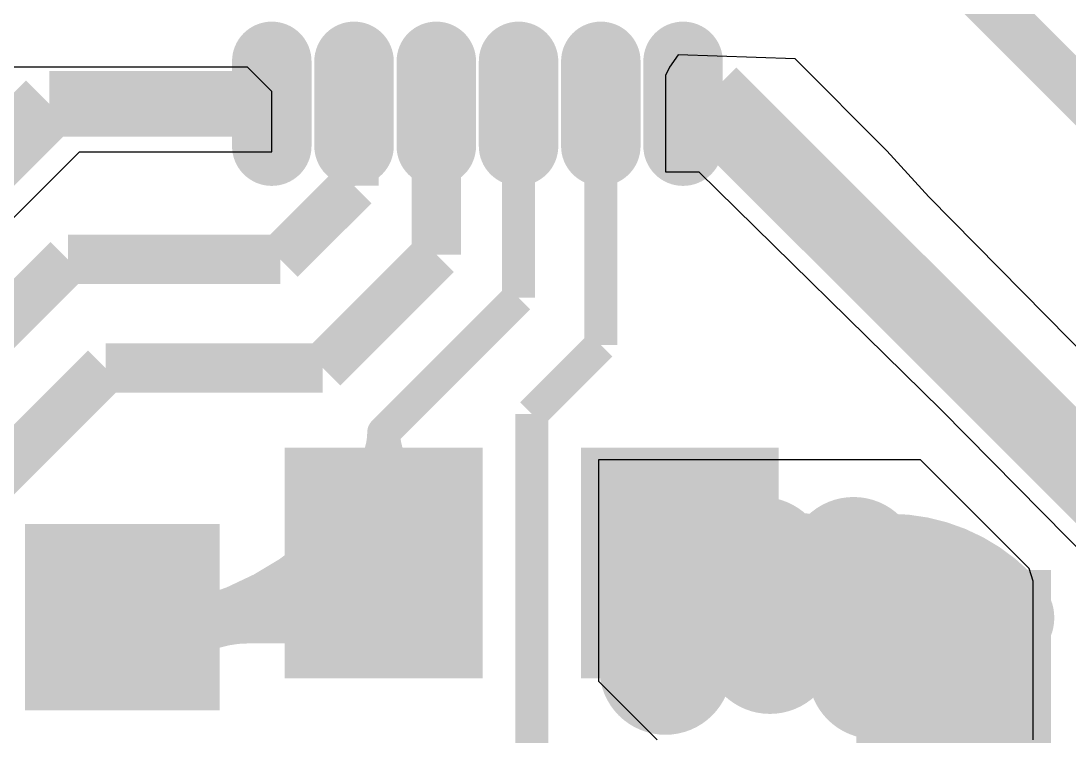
# Model space of a CAD drawing. Extents: x 56.2 to 141.8, y 48 to 96.4.
# Drawn here: x 93.9 to 100.27, y 76.93 to 81.28 of the extents above; entities that cross this region are included whole.
import ezdxf

# ---------------------------------------------------------------- set-up
doc = ezdxf.new("R2010")
doc.units = 0
doc.header["$MEASUREMENT"] = 0
for name, color, linetype in [('BOTTOMLAYER', 5, 'CONTINUOUS'), ('BOTTOMSOLDER', 6, 'CONTINUOUS'), ('MULTILAYER', 9, 'CONTINUOUS'), ('TOPLAYER', 1, 'CONTINUOUS'), ('TOPPASTE', 8, 'CONTINUOUS'), ('TOPSOLDER', 216, 'CONTINUOUS')]:
    doc.layers.add(name, color=color, linetype=linetype)

msp = doc.modelspace()

# ---------------------------------------------------------------- linework, layer by layer
at = {"layer": 'BOTTOMLAYER', "const_width": 0.299999}
for points in [[(98.2496, 77.9858, 1), (98.5496, 77.9858, 1)], [(98.808603, 77.9858, 1), (99.108603, 77.9858, 1)], [(98.3004, 77.47, 1), (98.6004, 77.47, 1)], [(97.6654, 77.343, 1), (97.9654, 77.343, 1)], [(98.9354, 77.3176, 1), (99.2354, 77.3176, 1)]]:
    msp.add_lwpolyline(points, format="xyb", close=True, dxfattribs=at)
at = {"layer": 'BOTTOMSOLDER', "const_width": 0.401599}
for points in [[(98.1988, 77.9858, 1), (98.6004, 77.9858, 1)], [(98.757803, 77.9858, 1), (99.159403, 77.9858, 1)], [(98.2496, 77.47, 1), (98.6512, 77.47, 1)], [(97.6146, 77.343, 1), (98.0162, 77.343, 1)], [(98.8846, 77.3176, 1), (99.2862, 77.3176, 1)]]:
    msp.add_lwpolyline(points, format="xyb", close=True, dxfattribs=at)
at = {"layer": 'MULTILAYER', "const_width": 0.299999}
for points in [[(98.2496, 77.9858, 1), (98.5496, 77.9858, 1)], [(98.808603, 77.9858, 1), (99.108603, 77.9858, 1)], [(98.3004, 77.47, 1), (98.6004, 77.47, 1)], [(97.6654, 77.343, 1), (97.9654, 77.343, 1)], [(98.9354, 77.3176, 1), (99.2354, 77.3176, 1)]]:
    msp.add_lwpolyline(points, format="xyb", close=True, dxfattribs=at)
at = {"layer": 'TOPLAYER'}
for p, q in [((97.8916, 81.0768), (97.8408, 81.0006)), ((98.6028, 81.0514), (97.8916, 81.0768)), ((99.1616, 80.4926), (98.6028, 81.0514)), ((95.2754, 81.0006), (93.726, 81.0006)), ((95.42239, 80.85361), (95.2754, 81.0006)), ((97.8408, 81.0006), (97.8154, 80.9498)), ((97.8154, 80.9498), (97.8154, 80.3656)), ((95.42239, 80.48719), (95.42239, 80.85361)), ((92.0496, 78.2828), (94.25399, 80.48719)), ((94.25399, 80.48719), (95.42239, 80.48719)), ((99.4156, 80.2132), (99.1616, 80.4926)), ((97.8154, 80.3656), (98.0186, 80.3656)), ((98.0186, 80.3656), (99.4918, 78.9178)), ((101.0412, 78.5622), (99.4156, 80.2132)), ((99.4918, 78.9178), (101.0412, 77.343)), ((99.3648, 78.613), (97.409, 78.613)), ((97.409, 78.613), (97.409, 77.2668)), ((100.0252, 77.9526), (99.3648, 78.613)), ((100.0506, 77.8764), (100.0252, 77.9526)), ((100.0506, 76.9112), (100.0506, 77.8764)), ((97.409, 77.2668), (97.7646, 76.9112))]:
    msp.add_line(p, q, dxfattribs=at)
for points, const_width in [([(99.641607, 81.52859), (102.050997, 79.119199)], 0.299999), ([(95.42239, 80.520738), (95.42239, 81.03647)], 0.28001), ([(95.922389, 80.520738), (95.922389, 81.03647)], 0.28001), ([(96.422388, 79.861588), (96.422388, 81.026)], 0.299999), ([(96.422388, 80.520738), (96.422388, 81.03647)], 0.28001), ([(96.922412, 80.520738), (96.922412, 81.03647)], 0.28001), ([(97.422411, 80.520738), (97.422411, 81.03647)], 0.28001), ([(97.92241, 80.520738), (97.92241, 81.03647)], 0.28001), ([(95.922389, 80.280086), (95.922389, 81.0006)], 0.299999), ([(96.922412, 79.599612), (96.922412, 81.0006)], 0.2), ([(97.422411, 79.312211), (97.422411, 81.026)], 0.2), ([(98.0694, 80.8228), (101.109396, 77.782804)], 0.499999), ([(91.984454, 78.692251), (94.070808, 80.778604)], 0.399999), ([(94.070808, 80.778604), (95.355491, 80.778604)], 0.399999), ([(95.42239, 80.48719), (95.42239, 80.778604)], 0.299999), ([(95.474503, 79.8322), (95.922389, 80.280086)], 0.299999), ([(92.6846, 78.3336), (94.1832, 79.8322)], 0.299999), ([(94.1832, 79.8322), (95.474503, 79.8322)], 0.299999), ([(95.7326, 79.1718), (96.422388, 79.861588)], 0.299999), ([(96.102599, 78.779799), (96.922412, 79.599612)], 0.2), ([(97.0026, 78.8924), (97.422411, 79.312211)], 0.2), ([(93.3196, 78.0796), (94.4118, 79.1718)], 0.299999), ([(94.4118, 79.1718), (95.7326, 79.1718)], 0.299999), ([(97.0026, 76.7842), (97.0026, 78.8924)], 0.2), ([(96.102599, 77.9858), (96.102599, 78.779799)], 0.2), ([(97.902601, 77.9858), (98.958603, 77.9858)], 0.599999), ([(98.958603, 77.9858), (99.568, 77.376404)], 0.599999), ([(94.346403, 77.597), (96.0628, 77.597)], 0.2)]:
    msp.add_lwpolyline(points, dxfattribs=dict(at, const_width=const_width))
for points, const_width in [([(95.352387, 81.03647, 1), (95.492392, 81.03647, 1)], 0.140005), ([(95.852386, 81.03647, 1), (95.992391, 81.03647, 1)], 0.140005), ([(96.352385, 81.03647, 1), (96.49239, 81.03647, 1)], 0.140005), ([(96.85241, 81.03647, 1), (96.992415, 81.03647, 1)], 0.140005), ([(97.352409, 81.03647, 1), (97.492414, 81.03647, 1)], 0.140005), ([(97.852408, 81.03647, 1), (97.992413, 81.03647, 1)], 0.140005), ([(95.352387, 80.520738, 1), (95.492392, 80.520738, 1)], 0.140005), ([(95.852386, 80.520738, 1), (95.992391, 80.520738, 1)], 0.140005), ([(96.352385, 80.520738, 1), (96.49239, 80.520738, 1)], 0.140005), ([(96.85241, 80.520738, 1), (96.992415, 80.520738, 1)], 0.140005), ([(97.352409, 80.520738, 1), (97.492414, 80.520738, 1)], 0.140005), ([(97.852408, 80.520738, 1), (97.992413, 80.520738, 1)], 0.140005), ([(96.052599, 78.779764, 1), (96.152599, 78.779764, 1)], 0.1), ([(96.052599, 78.779764, 1), (96.152599, 78.779764, 1)], 0.1), ([(96.052599, 78.779764, 1), (96.152599, 78.779764, 1)], 0.1), ([(96.052599, 78.779764, 1), (96.152599, 78.779764, 1)], 0.1), ([(96.052599, 78.779764, 1), (96.152599, 78.779764, 1)], 0.1), ([(96.052599, 78.779764, 1), (96.152599, 78.779764, 1)], 0.1), ([(96.052599, 78.779764, 1), (96.152599, 78.779764, 1)], 0.1), ([(96.052599, 78.779764, 1), (96.152599, 78.779764, 1)], 0.1), ([(96.052599, 78.779764, 1), (96.152599, 78.779764, 1)], 0.1), ([(96.052599, 78.779764, 1), (96.152599, 78.779764, 1)], 0.1), ([(96.052599, 78.779764, 1), (96.152599, 78.779764, 1)], 0.1), ([(96.052599, 78.779764, 1), (96.152599, 78.779764, 1)], 0.1), ([(96.052599, 78.779764, 1), (96.152599, 78.779764, 1)], 0.1), ([(96.052599, 78.779764, 1), (96.152599, 78.779764, 1)], 0.1), ([(96.052599, 78.779764, 1), (96.152599, 78.779764, 1)], 0.1), ([(96.052599, 78.779764, 1), (96.152599, 78.779764, 1)], 0.1), ([(96.052599, 78.779764, 1), (96.152599, 78.779764, 1)], 0.1), ([(96.052599, 78.779764, 1), (96.152599, 78.779764, 1)], 0.1), ([(96.052599, 78.779764, 1), (96.152599, 78.779764, 1)], 0.1), ([(96.052599, 78.779764, 1), (96.152599, 78.779764, 1)], 0.1), ([(96.052599, 78.779764, 1), (96.152599, 78.779764, 1)], 0.1), ([(96.052599, 78.779764, 1), (96.152599, 78.779764, 1)], 0.1), ([(96.052599, 78.779764, 1), (96.152599, 78.779764, 1)], 0.1), ([(96.052599, 78.779764, 1), (96.152599, 78.779764, 1)], 0.1), ([(96.052599, 78.779764, 1), (96.152599, 78.779764, 1)], 0.1), ([(96.052599, 78.779764, 1), (96.152599, 78.779764, 1)], 0.1), ([(96.052599, 78.779764, 1), (96.152599, 78.779764, 1)], 0.1), ([(96.052599, 78.779764, 1), (96.152599, 78.779764, 1)], 0.1), ([(95.852104, 78.431921, 1), (95.952104, 78.431921, 1)], 0.1), ([(95.852104, 78.431921, 1), (95.952104, 78.431921, 1)], 0.1), ([(95.852104, 78.431921, 1), (95.952104, 78.431921, 1)], 0.1), ([(95.852104, 78.431921, 1), (95.952104, 78.431921, 1)], 0.1), ([(95.852104, 78.431921, 1), (95.952104, 78.431921, 1)], 0.1), ([(95.852104, 78.431921, 1), (95.952104, 78.431921, 1)], 0.1), ([(95.852104, 78.431921, 1), (95.952104, 78.431921, 1)], 0.1), ([(95.852104, 78.431921, 1), (95.952104, 78.431921, 1)], 0.1), ([(95.852104, 78.431921, 1), (95.952104, 78.431921, 1)], 0.1), ([(95.852104, 78.431921, 1), (95.952104, 78.431921, 1)], 0.1), ([(95.852104, 78.431921, 1), (95.952104, 78.431921, 1)], 0.1), ([(95.852104, 78.431921, 1), (95.952104, 78.431921, 1)], 0.1), ([(95.852104, 78.431921, 1), (95.952104, 78.431921, 1)], 0.1), ([(95.852104, 78.431921, 1), (95.952104, 78.431921, 1)], 0.1), ([(96.253094, 78.431921, 1), (96.353094, 78.431921, 1)], 0.1), ([(96.253094, 78.431921, 1), (96.353094, 78.431921, 1)], 0.1), ([(96.253094, 78.431921, 1), (96.353094, 78.431921, 1)], 0.1), ([(96.253094, 78.431921, 1), (96.353094, 78.431921, 1)], 0.1), ([(96.253094, 78.431921, 1), (96.353094, 78.431921, 1)], 0.1), ([(96.253094, 78.431921, 1), (96.353094, 78.431921, 1)], 0.1), ([(96.253094, 78.431921, 1), (96.353094, 78.431921, 1)], 0.1), ([(96.253094, 78.431921, 1), (96.353094, 78.431921, 1)], 0.1), ([(96.253094, 78.431921, 1), (96.353094, 78.431921, 1)], 0.1), ([(96.253094, 78.431921, 1), (96.353094, 78.431921, 1)], 0.1), ([(96.253094, 78.431921, 1), (96.353094, 78.431921, 1)], 0.1), ([(96.253094, 78.431921, 1), (96.353094, 78.431921, 1)], 0.1), ([(96.253094, 78.431921, 1), (96.353094, 78.431921, 1)], 0.1), ([(96.253094, 78.431921, 1), (96.353094, 78.431921, 1)], 0.1), ([(95.769758, 78.168642, 1), (95.869757, 78.168642, 1)], 0.1), ([(95.769758, 78.168642, 1), (95.869757, 78.168642, 1)], 0.1), ([(95.769758, 78.168642, 1), (95.869757, 78.168642, 1)], 0.1), ([(95.769758, 78.168642, 1), (95.869757, 78.168642, 1)], 0.1), ([(95.769758, 78.168642, 1), (95.869757, 78.168642, 1)], 0.1), ([(95.769758, 78.168642, 1), (95.869757, 78.168642, 1)], 0.1), ([(95.769758, 78.168642, 1), (95.869757, 78.168642, 1)], 0.1), ([(95.769758, 78.168642, 1), (95.869757, 78.168642, 1)], 0.1), ([(95.769758, 78.168642, 1), (95.869757, 78.168642, 1)], 0.1), ([(95.769758, 78.168642, 1), (95.869757, 78.168642, 1)], 0.1), ([(95.769758, 78.168642, 1), (95.869757, 78.168642, 1)], 0.1), ([(95.769758, 78.168642, 1), (95.869757, 78.168642, 1)], 0.1), ([(95.769758, 78.168642, 1), (95.869757, 78.168642, 1)], 0.1), ([(95.769758, 78.168642, 1), (95.869757, 78.168642, 1)], 0.1), ([(97.752614, 77.9858, 1), (98.052613, 77.9858, 1)], 0.299999), ([(97.752614, 77.9858, 1), (98.052613, 77.9858, 1)], 0.299999), ([(97.752614, 77.9858, 1), (98.052613, 77.9858, 1)], 0.299999), ([(97.752614, 77.9858, 1), (98.052613, 77.9858, 1)], 0.299999), ([(97.752614, 77.9858, 1), (98.052613, 77.9858, 1)], 0.299999), ([(97.752614, 77.9858, 1), (98.052613, 77.9858, 1)], 0.299999), ([(97.752614, 77.9858, 1), (98.052613, 77.9858, 1)], 0.299999), ([(97.752677, 77.9858, 1), (98.052677, 77.9858, 1)], 0.299999), ([(97.752677, 77.9858, 1), (98.052677, 77.9858, 1)], 0.299999), ([(97.752677, 77.9858, 1), (98.052677, 77.9858, 1)], 0.299999), ([(97.752677, 77.9858, 1), (98.052677, 77.9858, 1)], 0.299999), ([(97.752677, 77.9858, 1), (98.052677, 77.9858, 1)], 0.299999), ([(97.752677, 77.9858, 1), (98.052677, 77.9858, 1)], 0.299999), ([(97.752677, 77.9858, 1), (98.052677, 77.9858, 1)], 0.299999), ([(98.2496, 77.9858, 1), (98.5496, 77.9858, 1)], 0.299999), ([(98.2496, 77.9858, 1), (98.5496, 77.9858, 1)], 0.299999), ([(98.2496, 77.9858, 1), (98.5496, 77.9858, 1)], 0.299999), ([(98.2496, 77.9858, 1), (98.5496, 77.9858, 1)], 0.299999), ([(98.2496, 77.9858, 1), (98.5496, 77.9858, 1)], 0.299999), ([(98.2496, 77.9858, 1), (98.5496, 77.9858, 1)], 0.299999), ([(98.2496, 77.9858, 1), (98.5496, 77.9858, 1)], 0.299999), ([(98.2496, 77.9858, 1), (98.5496, 77.9858, 1)], 0.299999), ([(98.2496, 77.9858, 1), (98.5496, 77.9858, 1)], 0.299999), ([(98.2496, 77.9858, 1), (98.5496, 77.9858, 1)], 0.299999), ([(98.2496, 77.9858, 1), (98.5496, 77.9858, 1)], 0.299999), ([(98.2496, 77.9858, 1), (98.5496, 77.9858, 1)], 0.299999), ([(98.2496, 77.9858, 1), (98.5496, 77.9858, 1)], 0.299999), ([(98.2496, 77.9858, 1), (98.5496, 77.9858, 1)], 0.299999), ([(98.2496, 77.9858, 1), (98.5496, 77.9858, 1)], 0.299999), ([(98.808603, 77.9858, 1), (99.108603, 77.9858, 1)], 0.299999), ([(99.023592, 77.9858, 1), (99.323591, 77.9858, 1)], 0.299999), ([(95.911177, 78.027223, 1), (96.011177, 78.027223, 1)], 0.1), ([(95.911177, 78.027223, 1), (96.011177, 78.027223, 1)], 0.1), ([(95.911177, 78.027223, 1), (96.011177, 78.027223, 1)], 0.1), ([(95.911177, 78.027223, 1), (96.011177, 78.027223, 1)], 0.1), ([(95.911177, 78.027223, 1), (96.011177, 78.027223, 1)], 0.1), ([(95.911177, 78.027223, 1), (96.011177, 78.027223, 1)], 0.1), ([(95.911177, 78.027223, 1), (96.011177, 78.027223, 1)], 0.1), ([(95.911177, 78.027223, 1), (96.011177, 78.027223, 1)], 0.1), ([(95.911177, 78.027223, 1), (96.011177, 78.027223, 1)], 0.1), ([(95.911177, 78.027223, 1), (96.011177, 78.027223, 1)], 0.1), ([(95.911177, 78.027223, 1), (96.011177, 78.027223, 1)], 0.1), ([(95.911177, 78.027223, 1), (96.011177, 78.027223, 1)], 0.1), ([(95.911177, 78.027223, 1), (96.011177, 78.027223, 1)], 0.1), ([(95.911177, 78.027223, 1), (96.011177, 78.027223, 1)], 0.1), ([(94.746493, 77.913893, 1), (94.846493, 77.913893, 1)], 0.1), ([(94.746493, 77.913893, 1), (94.846493, 77.913893, 1)], 0.1), ([(94.746493, 77.913893, 1), (94.846493, 77.913893, 1)], 0.1), ([(94.746493, 77.913893, 1), (94.846493, 77.913893, 1)], 0.1), ([(94.746493, 77.913893, 1), (94.846493, 77.913893, 1)], 0.1), ([(94.746493, 77.913893, 1), (94.846493, 77.913893, 1)], 0.1), ([(94.746493, 77.913893, 1), (94.846493, 77.913893, 1)], 0.1), ([(94.746493, 77.913893, 1), (94.846493, 77.913893, 1)], 0.1), ([(94.746493, 77.913893, 1), (94.846493, 77.913893, 1)], 0.1), ([(94.746493, 77.913893, 1), (94.846493, 77.913893, 1)], 0.1), ([(94.746493, 77.913893, 1), (94.846493, 77.913893, 1)], 0.1), ([(94.746493, 77.913893, 1), (94.846493, 77.913893, 1)], 0.1), ([(94.746493, 77.913893, 1), (94.846493, 77.913893, 1)], 0.1), ([(94.746493, 77.913893, 1), (94.846493, 77.913893, 1)], 0.1), ([(96.052599, 77.885801, 1), (96.152599, 77.885801, 1)], 0.1), ([(96.052599, 77.885801, 1), (96.152599, 77.885801, 1)], 0.1), ([(96.052599, 77.885801, 1), (96.152599, 77.885801, 1)], 0.1), ([(96.052599, 77.885801, 1), (96.152599, 77.885801, 1)], 0.1), ([(96.052599, 77.885801, 1), (96.152599, 77.885801, 1)], 0.1), ([(96.052599, 77.885801, 1), (96.152599, 77.885801, 1)], 0.1), ([(96.052599, 77.885801, 1), (96.152599, 77.885801, 1)], 0.1), ([(96.052599, 77.885801, 1), (96.152599, 77.885801, 1)], 0.1), ([(96.052599, 77.885801, 1), (96.152599, 77.885801, 1)], 0.1), ([(96.052599, 77.885801, 1), (96.152599, 77.885801, 1)], 0.1), ([(96.052599, 77.885801, 1), (96.152599, 77.885801, 1)], 0.1), ([(96.052599, 77.885801, 1), (96.152599, 77.885801, 1)], 0.1), ([(96.052599, 77.885801, 1), (96.152599, 77.885801, 1)], 0.1), ([(96.052599, 77.885801, 1), (96.152599, 77.885801, 1)], 0.1), ([(99.088082, 77.706324, 1), (99.388082, 77.706324, 1)], 0.299999), ([(99.088082, 77.706324, 1), (99.388082, 77.706324, 1)], 0.299999), ([(99.088082, 77.706324, 1), (99.388082, 77.706324, 1)], 0.299999), ([(99.088082, 77.706324, 1), (99.388082, 77.706324, 1)], 0.299999), ([(99.088082, 77.706324, 1), (99.388082, 77.706324, 1)], 0.299999), ([(99.088082, 77.706324, 1), (99.388082, 77.706324, 1)], 0.299999), ([(99.088082, 77.706324, 1), (99.388082, 77.706324, 1)], 0.299999), ([(99.728871, 77.652839, 1), (100.02887, 77.652839, 1)], 0.299999), ([(94.605071, 77.772471, 1), (94.705071, 77.772471, 1)], 0.1), ([(94.605071, 77.772471, 1), (94.705071, 77.772471, 1)], 0.1), ([(94.605071, 77.772471, 1), (94.705071, 77.772471, 1)], 0.1), ([(94.605071, 77.772471, 1), (94.705071, 77.772471, 1)], 0.1), ([(94.605071, 77.772471, 1), (94.705071, 77.772471, 1)], 0.1), ([(94.605071, 77.772471, 1), (94.705071, 77.772471, 1)], 0.1), ([(94.605071, 77.772471, 1), (94.705071, 77.772471, 1)], 0.1), ([(94.605071, 77.772471, 1), (94.705071, 77.772471, 1)], 0.1), ([(94.605071, 77.772471, 1), (94.705071, 77.772471, 1)], 0.1), ([(94.605071, 77.772471, 1), (94.705071, 77.772471, 1)], 0.1), ([(94.605071, 77.772471, 1), (94.705071, 77.772471, 1)], 0.1), ([(94.605071, 77.772471, 1), (94.705071, 77.772471, 1)], 0.1), ([(94.605071, 77.772471, 1), (94.705071, 77.772471, 1)], 0.1), ([(94.605071, 77.772471, 1), (94.705071, 77.772471, 1)], 0.1), ([(99.203878, 77.590526, 1), (99.503878, 77.590526, 1)], 0.299999), ([(99.203878, 77.590526, 1), (99.503878, 77.590526, 1)], 0.299999), ([(99.203878, 77.590526, 1), (99.503878, 77.590526, 1)], 0.299999), ([(99.203878, 77.590526, 1), (99.503878, 77.590526, 1)], 0.299999), ([(99.203878, 77.590526, 1), (99.503878, 77.590526, 1)], 0.299999), ([(99.203878, 77.590526, 1), (99.503878, 77.590526, 1)], 0.299999), ([(99.203878, 77.590526, 1), (99.503878, 77.590526, 1)], 0.299999), ([(98.3004, 77.47, 1), (98.6004, 77.47, 1)], 0.299999), ([(98.3004, 77.47, 1), (98.6004, 77.47, 1)], 0.299999), ([(98.3004, 77.47, 1), (98.6004, 77.47, 1)], 0.299999), ([(98.3004, 77.47, 1), (98.6004, 77.47, 1)], 0.299999), ([(98.3004, 77.47, 1), (98.6004, 77.47, 1)], 0.299999), ([(98.3004, 77.47, 1), (98.6004, 77.47, 1)], 0.299999), ([(98.3004, 77.47, 1), (98.6004, 77.47, 1)], 0.299999), ([(98.3004, 77.47, 1), (98.6004, 77.47, 1)], 0.299999), ([(94.389689, 77.597, 1), (94.489689, 77.597, 1)], 0.1), ([(94.389689, 77.597, 1), (94.489689, 77.597, 1)], 0.1), ([(94.389689, 77.597, 1), (94.489689, 77.597, 1)], 0.1), ([(94.389689, 77.597, 1), (94.489689, 77.597, 1)], 0.1), ([(94.389689, 77.597, 1), (94.489689, 77.597, 1)], 0.1), ([(94.389689, 77.597, 1), (94.489689, 77.597, 1)], 0.1), ([(94.389689, 77.597, 1), (94.489689, 77.597, 1)], 0.1), ([(94.389689, 77.597, 1), (94.489689, 77.597, 1)], 0.1), ([(94.389689, 77.597, 1), (94.489689, 77.597, 1)], 0.1), ([(94.389689, 77.597, 1), (94.489689, 77.597, 1)], 0.1), ([(94.389689, 77.597, 1), (94.489689, 77.597, 1)], 0.1), ([(94.389689, 77.597, 1), (94.489689, 77.597, 1)], 0.1), ([(94.389689, 77.597, 1), (94.489689, 77.597, 1)], 0.1), ([(94.389689, 77.597, 1), (94.489689, 77.597, 1)], 0.1), ([(94.872531, 77.597, 1), (94.97253, 77.597, 1)], 0.1), ([(94.872531, 77.597, 1), (94.97253, 77.597, 1)], 0.1), ([(94.872531, 77.597, 1), (94.97253, 77.597, 1)], 0.1), ([(94.872531, 77.597, 1), (94.97253, 77.597, 1)], 0.1), ([(94.872531, 77.597, 1), (94.97253, 77.597, 1)], 0.1), ([(94.872531, 77.597, 1), (94.97253, 77.597, 1)], 0.1), ([(94.872531, 77.597, 1), (94.97253, 77.597, 1)], 0.1), ([(94.872531, 77.597, 1), (94.97253, 77.597, 1)], 0.1), ([(94.872531, 77.597, 1), (94.97253, 77.597, 1)], 0.1), ([(94.872531, 77.597, 1), (94.97253, 77.597, 1)], 0.1), ([(94.872531, 77.597, 1), (94.97253, 77.597, 1)], 0.1), ([(94.872531, 77.597, 1), (94.97253, 77.597, 1)], 0.1), ([(94.872531, 77.597, 1), (94.97253, 77.597, 1)], 0.1), ([(94.872531, 77.597, 1), (94.97253, 77.597, 1)], 0.1), ([(95.028697, 77.597, 1), (95.128697, 77.597, 1)], 0.1), ([(95.028697, 77.597, 1), (95.128697, 77.597, 1)], 0.1), ([(95.028697, 77.597, 1), (95.128697, 77.597, 1)], 0.1), ([(95.028697, 77.597, 1), (95.128697, 77.597, 1)], 0.1), ([(95.028697, 77.597, 1), (95.128697, 77.597, 1)], 0.1), ([(95.028697, 77.597, 1), (95.128697, 77.597, 1)], 0.1), ([(95.028697, 77.597, 1), (95.128697, 77.597, 1)], 0.1), ([(95.028697, 77.597, 1), (95.128697, 77.597, 1)], 0.1), ([(95.028697, 77.597, 1), (95.128697, 77.597, 1)], 0.1), ([(95.028697, 77.597, 1), (95.128697, 77.597, 1)], 0.1), ([(95.028697, 77.597, 1), (95.128697, 77.597, 1)], 0.1), ([(95.028697, 77.597, 1), (95.128697, 77.597, 1)], 0.1), ([(95.028697, 77.597, 1), (95.128697, 77.597, 1)], 0.1), ([(95.028697, 77.597, 1), (95.128697, 77.597, 1)], 0.1), ([(95.227635, 77.597, 1), (95.327635, 77.597, 1)], 0.1), ([(95.227635, 77.597, 1), (95.327635, 77.597, 1)], 0.1), ([(95.227635, 77.597, 1), (95.327635, 77.597, 1)], 0.1), ([(95.227635, 77.597, 1), (95.327635, 77.597, 1)], 0.1), ([(95.227635, 77.597, 1), (95.327635, 77.597, 1)], 0.1), ([(95.227635, 77.597, 1), (95.327635, 77.597, 1)], 0.1), ([(95.227635, 77.597, 1), (95.327635, 77.597, 1)], 0.1), ([(95.227635, 77.597, 1), (95.327635, 77.597, 1)], 0.1), ([(95.227635, 77.597, 1), (95.327635, 77.597, 1)], 0.1), ([(95.227635, 77.597, 1), (95.327635, 77.597, 1)], 0.1), ([(95.227635, 77.597, 1), (95.327635, 77.597, 1)], 0.1), ([(95.227635, 77.597, 1), (95.327635, 77.597, 1)], 0.1), ([(95.227635, 77.597, 1), (95.327635, 77.597, 1)], 0.1), ([(95.227635, 77.597, 1), (95.327635, 77.597, 1)], 0.1), ([(95.355374, 77.597, 1), (95.455374, 77.597, 1)], 0.1), ([(95.355374, 77.597, 1), (95.455374, 77.597, 1)], 0.1), ([(95.355374, 77.597, 1), (95.455374, 77.597, 1)], 0.1), ([(95.355374, 77.597, 1), (95.455374, 77.597, 1)], 0.1), ([(95.355374, 77.597, 1), (95.455374, 77.597, 1)], 0.1), ([(95.355374, 77.597, 1), (95.455374, 77.597, 1)], 0.1), ([(95.355374, 77.597, 1), (95.455374, 77.597, 1)], 0.1), ([(95.355374, 77.597, 1), (95.455374, 77.597, 1)], 0.1), ([(95.355374, 77.597, 1), (95.455374, 77.597, 1)], 0.1), ([(95.355374, 77.597, 1), (95.455374, 77.597, 1)], 0.1), ([(95.355374, 77.597, 1), (95.455374, 77.597, 1)], 0.1), ([(95.355374, 77.597, 1), (95.455374, 77.597, 1)], 0.1), ([(95.355374, 77.597, 1), (95.455374, 77.597, 1)], 0.1), ([(95.355374, 77.597, 1), (95.455374, 77.597, 1)], 0.1), ([(95.511541, 77.597, 1), (95.611541, 77.597, 1)], 0.1), ([(95.511541, 77.597, 1), (95.611541, 77.597, 1)], 0.1), ([(95.511541, 77.597, 1), (95.611541, 77.597, 1)], 0.1), ([(95.511541, 77.597, 1), (95.611541, 77.597, 1)], 0.1), ([(95.511541, 77.597, 1), (95.611541, 77.597, 1)], 0.1), ([(95.511541, 77.597, 1), (95.611541, 77.597, 1)], 0.1), ([(95.511541, 77.597, 1), (95.611541, 77.597, 1)], 0.1), ([(95.511541, 77.597, 1), (95.611541, 77.597, 1)], 0.1), ([(95.511541, 77.597, 1), (95.611541, 77.597, 1)], 0.1), ([(95.511541, 77.597, 1), (95.611541, 77.597, 1)], 0.1), ([(95.511541, 77.597, 1), (95.611541, 77.597, 1)], 0.1), ([(95.511541, 77.597, 1), (95.611541, 77.597, 1)], 0.1), ([(95.511541, 77.597, 1), (95.611541, 77.597, 1)], 0.1), ([(95.511541, 77.597, 1), (95.611541, 77.597, 1)], 0.1), ([(97.6654, 77.343, 1), (97.9654, 77.343, 1)], 0.299999), ([(98.9354, 77.3176, 1), (99.2354, 77.3176, 1)], 0.299999), ([(99.265603, 77.271547, 1), (99.565602, 77.271547, 1)], 0.299999), ([(99.265603, 77.271547, 1), (99.565602, 77.271547, 1)], 0.299999), ([(99.265603, 77.271547, 1), (99.565602, 77.271547, 1)], 0.299999), ([(99.265603, 77.271547, 1), (99.565602, 77.271547, 1)], 0.299999), ([(99.265603, 77.271547, 1), (99.565602, 77.271547, 1)], 0.299999), ([(99.265603, 77.271547, 1), (99.565602, 77.271547, 1)], 0.299999), ([(99.265603, 77.271547, 1), (99.565602, 77.271547, 1)], 0.299999), ([(94.746493, 77.397704, 1), (94.846493, 77.397704, 1)], 0.1), ([(94.746493, 77.397704, 1), (94.846493, 77.397704, 1)], 0.1), ([(94.746493, 77.397704, 1), (94.846493, 77.397704, 1)], 0.1), ([(94.746493, 77.397704, 1), (94.846493, 77.397704, 1)], 0.1), ([(94.746493, 77.397704, 1), (94.846493, 77.397704, 1)], 0.1), ([(94.746493, 77.397704, 1), (94.846493, 77.397704, 1)], 0.1), ([(94.746493, 77.397704, 1), (94.846493, 77.397704, 1)], 0.1), ([(94.746493, 77.397704, 1), (94.846493, 77.397704, 1)], 0.1), ([(94.746493, 77.397704, 1), (94.846493, 77.397704, 1)], 0.1), ([(94.746493, 77.397704, 1), (94.846493, 77.397704, 1)], 0.1), ([(94.746493, 77.397704, 1), (94.846493, 77.397704, 1)], 0.1), ([(94.746493, 77.397704, 1), (94.846493, 77.397704, 1)], 0.1), ([(94.746493, 77.397704, 1), (94.846493, 77.397704, 1)], 0.1), ([(94.746493, 77.397704, 1), (94.846493, 77.397704, 1)], 0.1)]:
    msp.add_lwpolyline(points, format="xyb", close=True, dxfattribs=dict(at, const_width=const_width))
for points, const_width in [([(96.102599, 78.779764, -0.267566), (95.902104, 78.431921)], 0.2), ([(96.102599, 78.779764, -0.267566), (95.902104, 78.431921)], 0.2), ([(96.102599, 78.779764, -0.267566), (95.902104, 78.431921)], 0.2), ([(96.102599, 78.779764, -0.267566), (95.902104, 78.431921)], 0.2), ([(96.102599, 78.779764, -0.267566), (95.902104, 78.431921)], 0.2), ([(96.102599, 78.779764, -0.267566), (95.902104, 78.431921)], 0.2), ([(96.102599, 78.779764, -0.267566), (95.902104, 78.431921)], 0.2), ([(96.102599, 78.779764, -0.267566), (95.902104, 78.431921)], 0.2), ([(96.102599, 78.779764, -0.267566), (95.902104, 78.431921)], 0.2), ([(96.102599, 78.779764, -0.267566), (95.902104, 78.431921)], 0.2), ([(96.102599, 78.779764, -0.267566), (95.902104, 78.431921)], 0.2), ([(96.102599, 78.779764, -0.267566), (95.902104, 78.431921)], 0.2), ([(96.102599, 78.779764, -0.267566), (95.902104, 78.431921)], 0.2), ([(96.102599, 78.779764, -0.267566), (95.902104, 78.431921)], 0.2), ([(96.303094, 78.431921, -0.267566), (96.102599, 78.779764)], 0.2), ([(96.303094, 78.431921, -0.267566), (96.102599, 78.779764)], 0.2), ([(96.303094, 78.431921, -0.267566), (96.102599, 78.779764)], 0.2), ([(96.303094, 78.431921, -0.267566), (96.102599, 78.779764)], 0.2), ([(96.303094, 78.431921, -0.267566), (96.102599, 78.779764)], 0.2), ([(96.303094, 78.431921, -0.267566), (96.102599, 78.779764)], 0.2), ([(96.303094, 78.431921, -0.267566), (96.102599, 78.779764)], 0.2), ([(96.303094, 78.431921, -0.267566), (96.102599, 78.779764)], 0.2), ([(96.303094, 78.431921, -0.267566), (96.102599, 78.779764)], 0.2), ([(96.303094, 78.431921, -0.267566), (96.102599, 78.779764)], 0.2), ([(96.303094, 78.431921, -0.267566), (96.102599, 78.779764)], 0.2), ([(96.303094, 78.431921, -0.267566), (96.102599, 78.779764)], 0.2), ([(96.303094, 78.431921, -0.267566), (96.102599, 78.779764)], 0.2), ([(96.303094, 78.431921, -0.267566), (96.102599, 78.779764)], 0.2), ([(98.3996, 77.9858, -0.236077), (99.238082, 77.706324)], 0.599999), ([(98.3996, 77.9858, -0.236077), (99.238082, 77.706324)], 0.599999), ([(98.3996, 77.9858, -0.236077), (99.238082, 77.706324)], 0.599999), ([(98.3996, 77.9858, -0.236077), (99.238082, 77.706324)], 0.599999), ([(98.3996, 77.9858, -0.236077), (99.238082, 77.706324)], 0.599999), ([(98.3996, 77.9858, -0.236077), (99.238082, 77.706324)], 0.599999), ([(98.3996, 77.9858, -0.236077), (99.238082, 77.706324)], 0.599999), ([(95.819758, 78.168642, -0.198912), (94.439689, 77.597)], 0.2), ([(95.819758, 78.168642, -0.198912), (94.439689, 77.597)], 0.2), ([(95.819758, 78.168642, -0.198912), (94.439689, 77.597)], 0.2), ([(95.819758, 78.168642, -0.198912), (94.439689, 77.597)], 0.2), ([(95.819758, 78.168642, -0.198912), (94.439689, 77.597)], 0.2), ([(95.819758, 78.168642, -0.198912), (94.439689, 77.597)], 0.2), ([(95.819758, 78.168642, -0.198912), (94.439689, 77.597)], 0.2), ([(95.819758, 78.168642, -0.198912), (94.439689, 77.597)], 0.2), ([(95.819758, 78.168642, -0.198912), (94.439689, 77.597)], 0.2), ([(95.819758, 78.168642, -0.198912), (94.439689, 77.597)], 0.2), ([(95.819758, 78.168642, -0.198912), (94.439689, 77.597)], 0.2), ([(95.819758, 78.168642, -0.198912), (94.439689, 77.597)], 0.2), ([(95.819758, 78.168642, -0.198912), (94.439689, 77.597)], 0.2), ([(95.819758, 78.168642, -0.198912), (94.439689, 77.597)], 0.2), ([(97.902613, 77.9858, -0.396711), (98.4504, 77.47)], 0.599999), ([(97.902613, 77.9858, -0.396711), (98.4504, 77.47)], 0.599999), ([(97.902613, 77.9858, -0.396711), (98.4504, 77.47)], 0.599999), ([(97.902613, 77.9858, -0.396711), (98.4504, 77.47)], 0.599999), ([(97.902613, 77.9858, -0.396711), (98.4504, 77.47)], 0.599999), ([(97.902613, 77.9858, -0.396711), (98.4504, 77.47)], 0.599999), ([(97.902613, 77.9858, -0.396711), (98.4504, 77.47)], 0.599999), ([(97.902677, 77.9858, -0.224186), (99.415603, 77.271547)], 0.599999), ([(97.902677, 77.9858, -0.224186), (99.415603, 77.271547)], 0.599999), ([(97.902677, 77.9858, -0.224186), (99.415603, 77.271547)], 0.599999), ([(97.902677, 77.9858, -0.224186), (99.415603, 77.271547)], 0.599999), ([(97.902677, 77.9858, -0.224186), (99.415603, 77.271547)], 0.599999), ([(97.902677, 77.9858, -0.224186), (99.415603, 77.271547)], 0.599999), ([(97.902677, 77.9858, -0.224186), (99.415603, 77.271547)], 0.599999), ([(98.3996, 77.9858, -0.198912), (99.353878, 77.590526)], 0.599999), ([(98.3996, 77.9858, -0.198912), (99.353878, 77.590526)], 0.599999), ([(98.3996, 77.9858, -0.198912), (99.353878, 77.590526)], 0.599999), ([(98.3996, 77.9858, -0.198912), (99.353878, 77.590526)], 0.599999), ([(98.3996, 77.9858, -0.198912), (99.353878, 77.590526)], 0.599999), ([(98.3996, 77.9858, -0.198912), (99.353878, 77.590526)], 0.599999), ([(98.3996, 77.9858, -0.198912), (99.353878, 77.590526)], 0.599999), ([(99.173591, 77.9858, -0.224186), (99.878871, 77.652839)], 0.599999), ([(95.961177, 78.027223, -0.198912), (94.92253, 77.597)], 0.2), ([(95.961177, 78.027223, -0.198912), (94.92253, 77.597)], 0.2), ([(95.961177, 78.027223, -0.198912), (94.92253, 77.597)], 0.2), ([(95.961177, 78.027223, -0.198912), (94.92253, 77.597)], 0.2), ([(95.961177, 78.027223, -0.198912), (94.92253, 77.597)], 0.2), ([(95.961177, 78.027223, -0.198912), (94.92253, 77.597)], 0.2), ([(95.961177, 78.027223, -0.198912), (94.92253, 77.597)], 0.2), ([(95.961177, 78.027223, -0.198912), (94.92253, 77.597)], 0.2), ([(95.961177, 78.027223, -0.198912), (94.92253, 77.597)], 0.2), ([(95.961177, 78.027223, -0.198912), (94.92253, 77.597)], 0.2), ([(95.961177, 78.027223, -0.198912), (94.92253, 77.597)], 0.2), ([(95.961177, 78.027223, -0.198912), (94.92253, 77.597)], 0.2), ([(95.961177, 78.027223, -0.198912), (94.92253, 77.597)], 0.2), ([(95.961177, 78.027223, -0.198912), (94.92253, 77.597)], 0.2), ([(95.561541, 77.597, -0.198912), (94.796493, 77.913893)], 0.2), ([(95.561541, 77.597, -0.198912), (94.796493, 77.913893)], 0.2), ([(95.561541, 77.597, -0.198912), (94.796493, 77.913893)], 0.2), ([(95.561541, 77.597, -0.198912), (94.796493, 77.913893)], 0.2), ([(95.561541, 77.597, -0.198912), (94.796493, 77.913893)], 0.2), ([(95.561541, 77.597, -0.198912), (94.796493, 77.913893)], 0.2), ([(95.561541, 77.597, -0.198912), (94.796493, 77.913893)], 0.2), ([(95.561541, 77.597, -0.198912), (94.796493, 77.913893)], 0.2), ([(95.561541, 77.597, -0.198912), (94.796493, 77.913893)], 0.2), ([(95.561541, 77.597, -0.198912), (94.796493, 77.913893)], 0.2), ([(95.561541, 77.597, -0.198912), (94.796493, 77.913893)], 0.2), ([(95.561541, 77.597, -0.198912), (94.796493, 77.913893)], 0.2), ([(95.561541, 77.597, -0.198912), (94.796493, 77.913893)], 0.2), ([(95.561541, 77.597, -0.198912), (94.796493, 77.913893)], 0.2), ([(96.102599, 77.885801, -0.198912), (95.405374, 77.597)], 0.2), ([(96.102599, 77.885801, -0.198912), (95.405374, 77.597)], 0.2), ([(96.102599, 77.885801, -0.198912), (95.405374, 77.597)], 0.2), ([(96.102599, 77.885801, -0.198912), (95.405374, 77.597)], 0.2), ([(96.102599, 77.885801, -0.198912), (95.405374, 77.597)], 0.2), ([(96.102599, 77.885801, -0.198912), (95.405374, 77.597)], 0.2), ([(96.102599, 77.885801, -0.198912), (95.405374, 77.597)], 0.2), ([(96.102599, 77.885801, -0.198912), (95.405374, 77.597)], 0.2), ([(96.102599, 77.885801, -0.198912), (95.405374, 77.597)], 0.2), ([(96.102599, 77.885801, -0.198912), (95.405374, 77.597)], 0.2), ([(96.102599, 77.885801, -0.198912), (95.405374, 77.597)], 0.2), ([(96.102599, 77.885801, -0.198912), (95.405374, 77.597)], 0.2), ([(96.102599, 77.885801, -0.198912), (95.405374, 77.597)], 0.2), ([(96.102599, 77.885801, -0.198912), (95.405374, 77.597)], 0.2), ([(95.078697, 77.597, -0.198912), (94.655071, 77.772471)], 0.2), ([(95.078697, 77.597, -0.198912), (94.655071, 77.772471)], 0.2), ([(95.078697, 77.597, -0.198912), (94.655071, 77.772471)], 0.2), ([(95.078697, 77.597, -0.198912), (94.655071, 77.772471)], 0.2), ([(95.078697, 77.597, -0.198912), (94.655071, 77.772471)], 0.2), ([(95.078697, 77.597, -0.198912), (94.655071, 77.772471)], 0.2), ([(95.078697, 77.597, -0.198912), (94.655071, 77.772471)], 0.2), ([(95.078697, 77.597, -0.198912), (94.655071, 77.772471)], 0.2), ([(95.078697, 77.597, -0.198912), (94.655071, 77.772471)], 0.2), ([(95.078697, 77.597, -0.198912), (94.655071, 77.772471)], 0.2), ([(95.078697, 77.597, -0.198912), (94.655071, 77.772471)], 0.2), ([(95.078697, 77.597, -0.198912), (94.655071, 77.772471)], 0.2), ([(95.078697, 77.597, -0.198912), (94.655071, 77.772471)], 0.2), ([(95.078697, 77.597, -0.198912), (94.655071, 77.772471)], 0.2), ([(94.796493, 77.397704, -0.198912), (95.277635, 77.597)], 0.2), ([(94.796493, 77.397704, -0.198912), (95.277635, 77.597)], 0.2), ([(94.796493, 77.397704, -0.198912), (95.277635, 77.597)], 0.2), ([(94.796493, 77.397704, -0.198912), (95.277635, 77.597)], 0.2), ([(94.796493, 77.397704, -0.198912), (95.277635, 77.597)], 0.2), ([(94.796493, 77.397704, -0.198912), (95.277635, 77.597)], 0.2), ([(94.796493, 77.397704, -0.198912), (95.277635, 77.597)], 0.2), ([(94.796493, 77.397704, -0.198912), (95.277635, 77.597)], 0.2), ([(94.796493, 77.397704, -0.198912), (95.277635, 77.597)], 0.2), ([(94.796493, 77.397704, -0.198912), (95.277635, 77.597)], 0.2), ([(94.796493, 77.397704, -0.198912), (95.277635, 77.597)], 0.2), ([(94.796493, 77.397704, -0.198912), (95.277635, 77.597)], 0.2), ([(94.796493, 77.397704, -0.198912), (95.277635, 77.597)], 0.2), ([(94.796493, 77.397704, -0.198912), (95.277635, 77.597)], 0.2)]:
    msp.add_lwpolyline(points, format="xyb", dxfattribs=dict(at, const_width=const_width))
for points in [[(96.602598, 77.385802), (96.602598, 78.585799), (95.6026, 77.385802), (95.6026, 78.585799)], [(98.4026, 77.385802), (98.4026, 78.585799), (97.402602, 77.385802), (97.402602, 78.585799)], [(94.023401, 78.120799), (94.023401, 77.190798), (95.003399, 78.120799), (95.003399, 77.190798)], [(100.057999, 76.911403), (100.057999, 77.841404), (99.078001, 76.911403), (99.078001, 77.841404)]]:
    msp.add_solid(points, dxfattribs=at)
at = {"layer": 'TOPPASTE', "const_width": 0.140005}
for points in [[(95.352387, 81.03647, 1), (95.492392, 81.03647, 1)], [(95.852386, 81.03647, 1), (95.992391, 81.03647, 1)], [(96.352385, 81.03647, 1), (96.49239, 81.03647, 1)], [(96.85241, 81.03647, 1), (96.992415, 81.03647, 1)], [(97.352409, 81.03647, 1), (97.492414, 81.03647, 1)], [(97.852408, 81.03647, 1), (97.992413, 81.03647, 1)], [(95.352387, 80.520738, 1), (95.492392, 80.520738, 1)], [(95.852386, 80.520738, 1), (95.992391, 80.520738, 1)], [(96.352385, 80.520738, 1), (96.49239, 80.520738, 1)], [(96.85241, 80.520738, 1), (96.992415, 80.520738, 1)], [(97.352409, 80.520738, 1), (97.492414, 80.520738, 1)], [(97.852408, 80.520738, 1), (97.992413, 80.520738, 1)]]:
    msp.add_lwpolyline(points, format="xyb", close=True, dxfattribs=at)
at = {"layer": 'TOPPASTE', "const_width": 0.28001}
for points in [[(95.42239, 80.520738), (95.42239, 81.03647)], [(95.922389, 80.520738), (95.922389, 81.03647)], [(96.422388, 80.520738), (96.422388, 81.03647)], [(96.922412, 80.520738), (96.922412, 81.03647)], [(97.422411, 80.520738), (97.422411, 81.03647)], [(97.92241, 80.520738), (97.92241, 81.03647)]]:
    msp.add_lwpolyline(points, dxfattribs=at)
at = {"layer": 'TOPPASTE'}
for points in [[(96.602598, 77.385802), (96.602598, 78.585799), (95.6026, 77.385802), (95.6026, 78.585799)], [(98.4026, 77.385802), (98.4026, 78.585799), (97.402602, 77.385802), (97.402602, 78.585799)], [(94.023401, 78.120799), (94.023401, 77.190798), (95.003399, 78.120799), (95.003399, 77.190798)], [(100.057999, 76.911403), (100.057999, 77.841404), (99.078001, 76.911403), (99.078001, 77.841404)]]:
    msp.add_solid(points, dxfattribs=at)
at = {"layer": 'TOPSOLDER', "const_width": 0.48321}
for points in [[(95.42239, 80.520738), (95.42239, 81.03647)], [(95.922389, 80.520738), (95.922389, 81.03647)], [(96.422388, 80.520738), (96.422388, 81.03647)], [(96.922412, 80.520738), (96.922412, 81.03647)], [(97.422411, 80.520738), (97.422411, 81.03647)], [(97.92241, 80.520738), (97.92241, 81.03647)]]:
    msp.add_lwpolyline(points, dxfattribs=at)
at = {"layer": 'TOPSOLDER'}
for points, const_width in [([(95.301587, 81.03647, 1), (95.543192, 81.03647, 1)], 0.241605), ([(95.801586, 81.03647, 1), (96.043191, 81.03647, 1)], 0.241605), ([(96.301585, 81.03647, 1), (96.54319, 81.03647, 1)], 0.241605), ([(96.80161, 81.03647, 1), (97.043215, 81.03647, 1)], 0.241605), ([(97.301609, 81.03647, 1), (97.543214, 81.03647, 1)], 0.241605), ([(97.801608, 81.03647, 1), (98.043213, 81.03647, 1)], 0.241605), ([(95.301587, 80.520738, 1), (95.543192, 80.520738, 1)], 0.241605), ([(95.801586, 80.520738, 1), (96.043191, 80.520738, 1)], 0.241605), ([(96.301585, 80.520738, 1), (96.54319, 80.520738, 1)], 0.241605), ([(96.80161, 80.520738, 1), (97.043215, 80.520738, 1)], 0.241605), ([(97.301609, 80.520738, 1), (97.543214, 80.520738, 1)], 0.241605), ([(97.801608, 80.520738, 1), (98.043213, 80.520738, 1)], 0.241605), ([(98.1988, 77.9858, 1), (98.6004, 77.9858, 1)], 0.401599), ([(98.757803, 77.9858, 1), (99.159403, 77.9858, 1)], 0.401599), ([(98.2496, 77.47, 1), (98.6512, 77.47, 1)], 0.401599), ([(97.6146, 77.343, 1), (98.0162, 77.343, 1)], 0.401599), ([(98.8846, 77.3176, 1), (99.2862, 77.3176, 1)], 0.401599)]:
    msp.add_lwpolyline(points, format="xyb", close=True, dxfattribs=dict(at, const_width=const_width))
for points in [[(96.704198, 77.284202), (96.704198, 78.687399), (95.501, 77.284202), (95.501, 78.687399)], [(98.5042, 77.284202), (98.5042, 78.687399), (97.301002, 77.284202), (97.301002, 78.687399)], [(93.921801, 78.222399), (93.921801, 77.089198), (95.104999, 78.222399), (95.104999, 77.089198)], [(100.159599, 76.809803), (100.159599, 77.943004), (98.976401, 76.809803), (98.976401, 77.943004)]]:
    msp.add_solid(points, dxfattribs=at)

doc.saveas('drawing.dxf')
